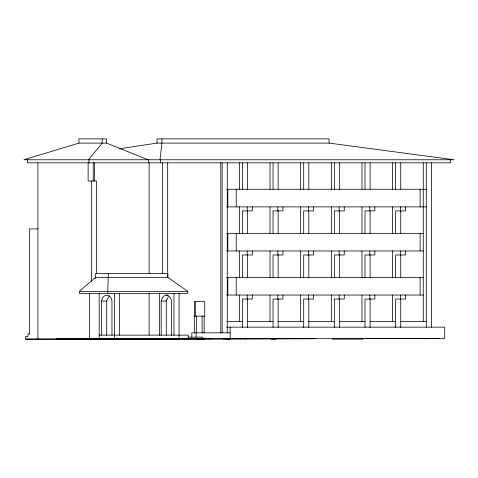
<?xml version="1.0" encoding="UTF-8"?>
<svg xmlns="http://www.w3.org/2000/svg" width="478" height="478" viewBox="0 0 478 478"><rect width="100%" height="100%" fill="white"/><g stroke="black" fill="none" stroke-linecap="round" stroke-linejoin="round"><path stroke-width="0.72" d="M159.999 159.772L161.917 143.095L161.917 138.883M101.581 335.132L101.581 301.044C102.328 293.438 111.231 293.438 111.977 301.044L111.977 335.132M106.69 335.132L106.69 301.044L107.873 297.902L109.701 295.786M161.176 335.132L161.176 301.044C161.743 297.884 164.199 294.352 167.832 295.04M95.003 278.716L95.564 277.413L95.564 273.404L167.909 273.404L167.909 277.413L187.806 291.377L187.806 293.384L79.33 293.384L79.33 291.377L95.564 277.413L167.909 277.413M168.316 296.689L166.284 301.044L161.176 301.044M88.472 159.772L102.184 143.095L102.184 138.883M148.061 159.772L106.469 143.095L78.948 143.095L23.9 159.772L454.1 159.772L329.085 143.095L156.999 143.095L119.488 148.766M57.958 338.675L56.5 339.01L100.924 338.986L25.651 339.117L25.651 336.47L27.921 336.47L27.921 333.961L29.403 333.961M69.101 338.986L70.559 338.651M439.611 338.418L196.129 339.01L204.626 339.117L202.218 337.139L188.075 337.139M59.505 338.986L212.794 338.663M315.892 338.663L99.173 339.117L99.173 293.384M365.825 338.561L432.901 338.418M226.614 189.258L426.286 189.258M226.614 206.89L426.286 206.89M38.043 228.926L29.367 228.926L29.367 333.961M226.614 233.336L423.275 233.336M226.614 250.968L423.275 250.968M226.614 277.413L423.275 277.413M79.33 291.377L187.806 291.377M226.614 295.04L423.275 295.04M101.581 301.044L106.69 301.044M226.978 321.485L242.394 321.485M247.413 321.485L273.04 321.485M278.059 321.485L303.691 321.485M308.71 321.485L334.337 321.485M339.356 321.485L364.989 321.485M370.008 321.485L395.635 321.485M400.654 321.485L426.286 321.485M226.453 327.149L444.719 327.149L444.719 338.418L365.628 338.418M230.181 332.837L191.821 332.837L191.821 337.139M99.173 335.132L188.248 335.132L188.248 339.117M25.651 339.117L204.626 339.117M223.471 338.854L230.181 339.117L230.181 327.149M166.374 295.04C169.397 295.249 170.957 298.433 171.572 301.044L171.572 335.132M450.587 159.772L450.587 162.813L27.413 162.813L27.413 159.772M431.389 162.813L431.389 327.149M426.286 162.813L426.286 327.149M424.476 338.418L424.476 338.98M423.275 162.813L423.275 321.485M420.132 189.258L420.132 206.89M420.132 233.336L420.132 250.968M420.132 277.413L420.132 295.04M405.559 206.89L405.559 210.9L395.635 210.9L395.635 233.336M405.559 250.968L405.559 254.971L395.635 254.971L395.635 277.413M405.559 295.04L405.559 299.049L395.635 299.049L395.635 327.376M400.743 162.813L400.743 189.258M400.743 210.9L400.743 233.336M400.743 254.971L400.743 277.413M400.743 299.049L400.743 327.376M400.45 206.89L400.45 210.9M400.45 250.968L400.45 254.971M400.45 295.04L400.45 299.049M395.635 162.813L395.635 189.258M392.629 162.813L392.629 189.258M392.629 206.89L392.629 233.336M392.629 250.968L392.629 277.413M392.629 295.04L392.629 321.485M374.907 206.89L374.907 210.9L364.989 210.9L364.989 233.336M374.907 250.968L374.907 254.971L364.989 254.971L364.989 277.413M374.907 295.04L374.907 299.049L364.989 299.049L364.989 327.376M370.097 162.813L370.097 189.258M370.097 210.9L370.097 233.336M370.097 254.971L370.097 277.413M370.097 299.049L370.097 327.376M369.799 206.89L369.799 210.9M369.799 250.968L369.799 254.971M369.799 295.04L369.799 299.049M364.989 162.813L364.989 189.258M363.101 338.418L363.101 339.117L332.449 339.117L332.449 338.484M361.977 162.813L361.977 189.258M361.977 206.89L361.977 233.336M361.977 250.968L361.977 277.413M361.977 295.04L361.977 321.485M344.262 206.89L344.262 210.9L334.337 210.9L334.337 233.336M344.262 250.968L344.262 254.971L334.337 254.971L334.337 277.413M344.262 295.04L344.262 299.049L334.337 299.049L334.337 327.376M339.446 162.813L339.446 189.258M339.446 210.9L339.446 233.336M339.446 254.971L339.446 277.413M339.446 299.049L339.446 327.376M339.153 206.89L339.153 210.9M339.153 250.968L339.153 254.971M339.153 295.04L339.153 299.049M334.337 162.813L334.337 189.258M331.332 162.813L331.332 189.258M331.332 206.89L331.332 233.336M331.332 250.968L331.332 277.413M331.332 295.04L331.332 321.485M329.085 143.095L329.085 138.883L156.999 138.883L156.999 143.095M313.61 206.89L313.61 210.9L303.691 210.9L303.691 233.336M313.61 250.968L313.61 254.971L303.691 254.971L303.691 277.413M313.61 295.04L313.61 299.049L303.691 299.049L303.691 327.376M308.8 162.813L308.8 189.258M308.8 210.9L308.8 233.336M308.8 254.971L308.8 277.413M308.8 299.049L308.8 327.376M308.501 206.89L308.501 210.9M308.501 250.968L308.501 254.971M308.501 295.04L308.501 299.049M303.691 162.813L303.691 189.258M300.68 162.813L300.68 189.258M300.68 206.89L300.68 233.336M300.68 250.968L300.68 277.413M300.68 295.04L300.68 321.485M282.964 206.89L282.964 210.9L273.04 210.9L273.04 233.336M282.964 250.968L282.964 254.971L273.04 254.971L273.04 277.413M282.964 295.04L282.964 299.049L273.04 299.049L273.04 327.376M278.148 162.813L278.148 189.258M278.148 210.9L278.148 233.336M278.148 254.971L278.148 277.413M278.148 299.049L278.148 327.376M277.855 206.89L277.855 210.9M277.855 250.968L277.855 254.971M277.855 295.04L277.855 299.049M276.26 338.603L276.26 339.117L271.151 339.117L271.151 338.609M273.04 162.813L273.04 189.258M270.034 162.813L270.034 189.258M270.034 206.89L270.034 233.336M270.034 250.968L270.034 277.413M270.034 295.04L270.034 321.485M252.312 206.89L252.312 210.9L242.394 210.9L242.394 233.336M252.312 250.968L252.312 254.971L242.394 254.971L242.394 277.413M252.312 295.04L252.312 299.049L242.394 299.049L242.394 327.376M247.502 162.813L247.502 189.258M247.502 210.9L247.502 233.336M247.502 254.971L247.502 277.413M247.502 299.049L247.502 327.376M247.204 206.89L247.204 210.9M247.204 250.968L247.204 254.971M247.204 295.04L247.204 299.049M245.614 338.663L245.614 339.117M242.394 162.813L242.394 189.694M239.382 162.813L239.382 189.258M239.382 206.89L239.382 233.336M239.382 250.968L239.382 277.413M239.382 295.04L239.382 321.485M236.24 189.258L236.24 206.89M236.24 233.336L236.24 250.968M236.24 277.413L236.24 295.04M227.815 189.258L227.815 206.89M227.815 233.336L227.815 250.968M227.815 277.413L227.815 295.04M227.265 162.813L227.265 332.837M222.156 162.813L222.156 332.837M220.77 162.813L220.77 332.837M209.854 338.741L209.854 339.117M204.13 316.125L204.13 332.837M202.104 316.125L202.104 332.837M196.344 316.125L196.344 332.837M196.129 332.837L196.129 337.139M195.323 301.624L195.323 316.125M194.379 316.125L194.379 301.624L204.745 301.624L204.745 316.125L194.319 316.125L194.319 332.837M179.083 293.384L179.083 339.117L114.385 339.117L114.385 293.384M173.98 293.384L173.98 335.132M167.67 162.813L167.67 277.682M166.284 299.652L166.284 335.132M162.562 162.813L162.562 273.404M160.602 159.772L160.602 162.813M159.371 293.384L159.371 335.132M149.142 162.813L149.142 273.541M149.142 293.384L149.142 335.132M148.562 159.772L148.562 162.813M119.494 293.384L119.494 335.132M108.315 273.404L107.777 293.384M106.469 143.095L106.469 138.883L78.948 138.883L78.948 143.095M96.46 273.482L96.46 181.013L88.131 181.013L88.131 162.813M94.656 162.813L94.656 181.013M93.24 162.813L93.24 181.013M91.352 181.013L91.352 281.249M89.547 293.384L89.547 339.117M88.98 159.772L88.98 162.813M37.923 162.813L37.923 339.117"/></g></svg>
